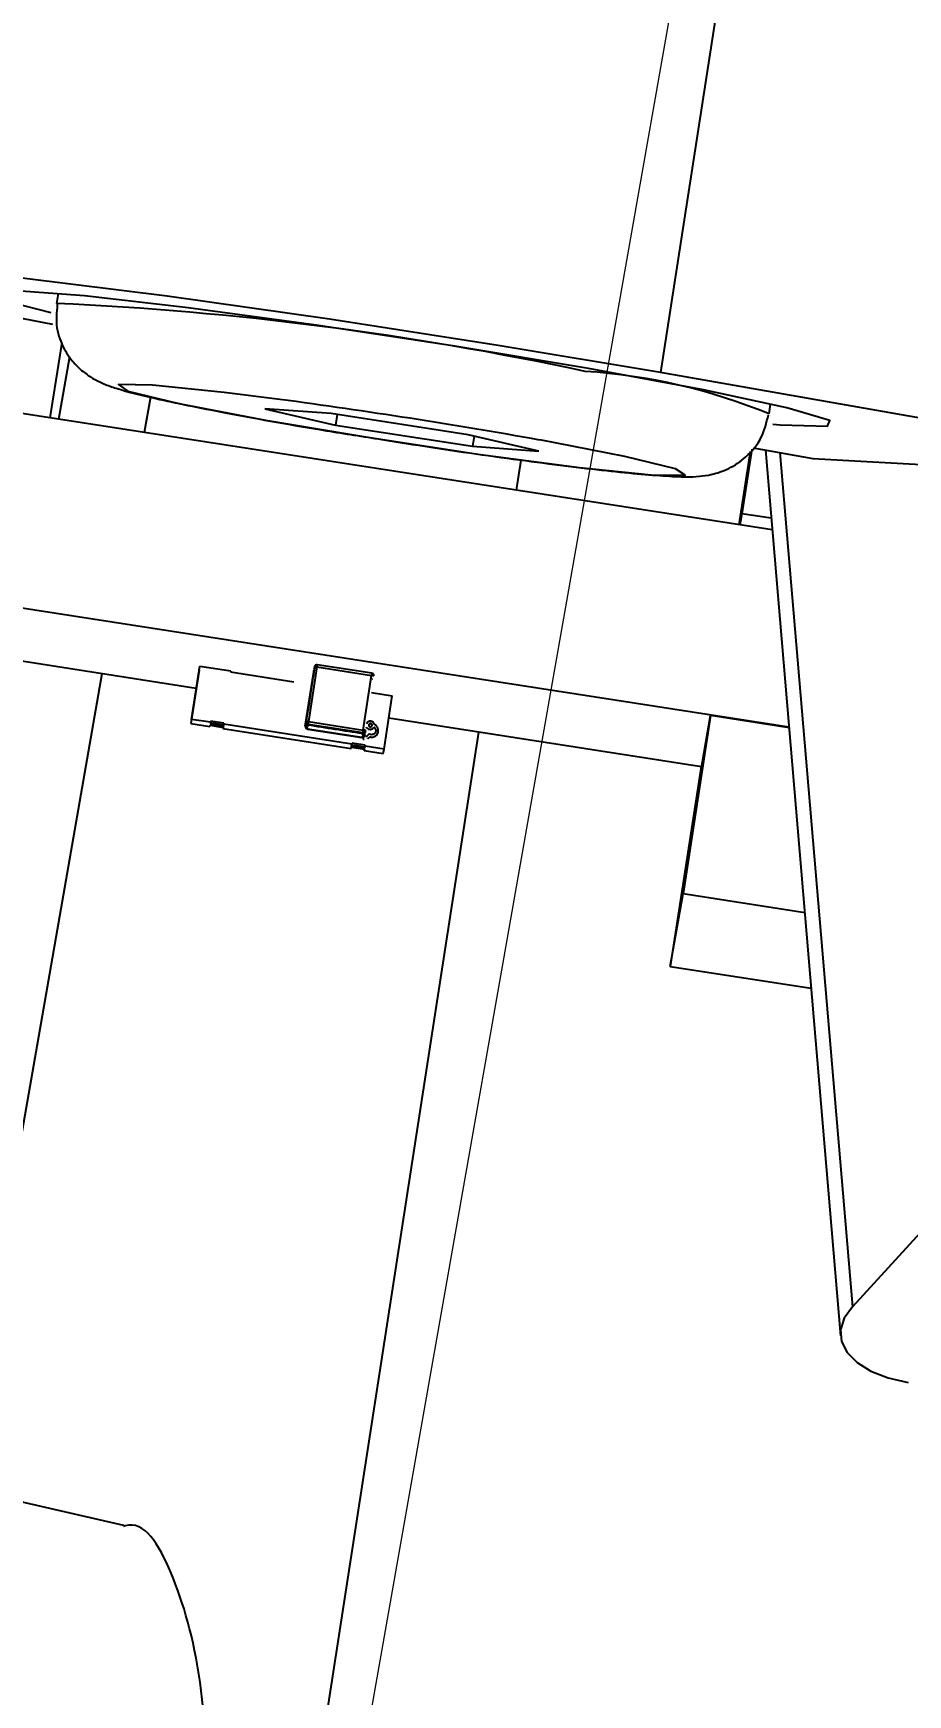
# Model space of a CAD drawing. Header units: millimetres. Extents: x -294 to 2792, y 5 to 1659.
# Drawn here: x 2325.3 to 2332.58, y 862.12 to 875.94 of the extents above; entities that cross this region are included whole.
import ezdxf

# ---------------------------------------------------------------- set-up
doc = ezdxf.new("R2010")
doc.units = ezdxf.units.MM
doc.layers.get('0').update_dxf_attribs({"lineweight": 18})
doc.styles.get("Standard").update_dxf_attribs({"font": 'txt.shx'})
doc.dimstyles.new('ISO-25', dxfattribs={"dimtxt": 2.5, "dimasz": 2.5, "dimexe": 1.25, "dimexo": 0.625, "dimtad": 1, "dimtxsty": 'Standard', "dimcen": 2.5, "dimdle": 5, "dimadec": 0, "dimazin": 0, "dimtfac": 1, "dimtmove": 0, "dimatfit": 3, "dimfxl": 1, "dimarcsym": 0})

# ---------------------------------------------------------------- blocks, each defined once
blk = doc.blocks.new('*X11')
for points in [[(2253.221, 1111.43), (2254.388, 1111.224), (2254.422, 1114.829)], [(2188.224, 742.813), (2189.391, 742.607), (2188.19, 739.208)]]:
    blk.add_hatch(color=0).paths.add_polyline_path(points, flags=0)
at = {"color": 0, "lineweight": -2}
for p, q in [((2368.147, 1094.776), (2253.437, 1115.003)), ((2253.804, 1111.327), (2221.935, 930.584)), ((2188.807, 742.71), (2220.677, 923.453)), ((2301.915, 719.156), (2187.205, 739.382))]:
    blk.add_line(p, q, dxfattribs=at)
at = {"color": 0, "insert": (2221.306, 927.019), "char_height": 3.5, "width": 23.5, "attachment_point": 5}
blk.add_mtext('381,42', dxfattribs=at)

msp = doc.modelspace()

# ---------------------------------------------------------------- linework, layer by layer
at = {"color": 1}
msp.add_line((2302.9, 718.98), (2362.099, 1054.718), dxfattribs=at)
at = {"color": 7, "linetype": 'Continuous', "lineweight": 25}
for p, q in [((2331.287, 878.056), (2330.522, 873.12)), ((2331.453, 871.812), (2317.375, 873.995)), ((2325.51, 873.778), (2325.497, 873.696)), ((2325.444, 872.744), (2325.543, 873.372)), ((2325.516, 872.732), (2325.607, 873.253)), ((2335.911, 872.175), (2330.522, 873.12)), ((2326.278, 872.917), (2326.226, 872.622)), ((2331.426, 872.777), (2331.439, 872.859)), ((2327.781, 872.779), (2327.229, 872.819)), ((2327.229, 872.819), (2327.818, 872.684)), ((2328.922, 872.603), (2327.781, 872.779)), ((2327.831, 872.771), (2327.818, 872.684)), ((2327.818, 872.684), (2328.959, 872.509)), ((2329.511, 872.468), (2328.922, 872.603)), ((2328.971, 872.592), (2328.959, 872.509)), ((2328.959, 872.509), (2329.511, 872.468)), ((2331.268, 872.463), (2331.174, 871.855)), ((2331.284, 872.484), (2331.201, 871.945)), ((2331.293, 872.495), (2331.791, 872.407)), ((2331.397, 872.477), (2332.022, 865.106)), ((2331.517, 872.455), (2332.12, 865.348)), ((2317.13, 872.415), (2331.592, 870.173)), ((2329.324, 872.142), (2329.363, 872.393)), ((2331.791, 872.407), (2335.911, 872.175)), ((2331.201, 871.945), (2331.184, 871.853)), ((2331.445, 871.908), (2331.201, 871.945)), ((2337.45, 871.171), (2332.12, 865.348)), ((2326.66, 870.493), (2324.445, 870.837)), ((2326.684, 870.645), (2326.615, 870.201)), ((2326.621, 870.235), (2326.69, 870.679)), ((2326.684, 870.645), (2326.69, 870.679)), ((2326.69, 870.679), (2326.947, 870.64)), ((2326.947, 870.64), (2326.945, 870.63)), ((2326.945, 870.63), (2327.472, 870.548)), ((2327.567, 870.178), (2327.637, 870.632)), ((2327.574, 870.219), (2327.645, 870.673)), ((2327.664, 870.671), (2327.594, 870.217)), ((2327.639, 870.641), (2327.637, 870.632)), ((2327.637, 870.632), (2327.639, 870.641)), ((2327.645, 870.674), (2327.643, 870.665)), ((2327.643, 870.664), (2327.645, 870.673)), ((2327.645, 870.673), (2327.645, 870.673)), ((2327.664, 870.671), (2328.119, 870.601)), ((2328.122, 870.62), (2327.667, 870.69)), ((2325.875, 870.615), (2324.69, 863.843)), ((2328.049, 870.146), (2328.119, 870.601)), ((2328.121, 870.573), (2328.125, 870.575)), ((2328.139, 870.597), (2328.139, 870.597)), ((2328.117, 870.458), (2328.291, 870.431)), ((2328.222, 869.987), (2328.291, 870.431)), ((2326.621, 870.235), (2326.615, 870.201)), ((2326.779, 870.211), (2326.621, 870.235)), ((2326.779, 870.211), (2326.777, 870.198)), ((2326.781, 870.221), (2326.779, 870.211)), ((2326.779, 870.208), (2326.877, 870.192)), ((2326.889, 870.204), (2326.781, 870.221)), ((2326.883, 870.169), (2326.889, 870.204)), ((2326.888, 870.194), (2326.889, 870.204)), ((2327.573, 870.21), (2327.574, 870.219)), ((2327.574, 870.218), (2327.574, 870.219)), ((2327.578, 870.185), (2327.583, 870.209)), ((2327.594, 870.217), (2328.049, 870.146)), ((2330.865, 869.841), (2328.262, 870.245)), ((2330.94, 870.267), (2330.711, 868.786)), ((2330.847, 869.738), (2330.94, 870.267)), ((2331.593, 870.166), (2330.94, 870.267)), ((2326.615, 870.201), (2326.773, 870.176)), ((2326.773, 870.176), (2326.775, 870.189)), ((2326.874, 870.174), (2326.775, 870.189)), ((2326.775, 870.186), (2326.883, 870.169)), ((2326.777, 870.198), (2326.876, 870.182)), ((2326.876, 870.182), (2326.874, 870.174)), ((2326.876, 870.182), (2326.877, 870.192)), ((2326.888, 870.194), (2326.882, 870.159)), ((2326.883, 870.169), (2326.882, 870.159)), ((2326.882, 870.159), (2327.949, 869.994)), ((2327.955, 870.028), (2326.888, 870.194)), ((2327.201, 858.445), (2329.012, 870.128)), ((2327.568, 870.186), (2327.567, 870.178)), ((2327.576, 870.168), (2327.585, 870.164)), ((2327.577, 870.175), (2327.58, 870.177)), ((2327.589, 870.188), (2327.58, 870.192)), ((2327.587, 870.173), (2327.58, 870.177)), ((2327.584, 870.155), (2327.585, 870.164)), ((2327.584, 870.155), (2328.038, 870.084)), ((2328.038, 870.084), (2327.584, 870.155)), ((2327.584, 870.155), (2327.584, 870.155)), ((2327.587, 870.173), (2327.591, 870.197)), ((2327.589, 870.188), (2327.591, 870.196)), ((2327.591, 870.196), (2328.045, 870.126)), ((2327.591, 870.196), (2327.591, 870.196)), ((2327.862, 870.111), (2327.865, 870.111)), ((2328.04, 870.093), (2328.038, 870.084)), ((2328.038, 870.084), (2328.038, 870.084)), ((2328.044, 870.117), (2328.041, 870.103)), ((2328.049, 870.105), (2328.041, 870.103)), ((2328.045, 870.126), (2328.044, 870.117)), ((2328.045, 870.126), (2328.045, 870.126)), ((2328.045, 870.071), (2328.057, 870.07)), ((2328.045, 870.07), (2328.045, 870.071)), ((2328.045, 870.07), (2328.057, 870.07)), ((2328.049, 870.105), (2328.051, 870.101)), ((2328.053, 870.111), (2328.054, 870.121)), ((2328.055, 870.127), (2328.055, 870.127)), ((2328.061, 870.101), (2328.062, 870.109)), ((2328.062, 870.11), (2328.066, 870.131)), ((2328.067, 870.133), (2328.068, 870.142)), ((2328.068, 870.143), (2328.068, 870.143)), ((2328.071, 870.165), (2328.08, 870.168)), ((2328.071, 870.165), (2328.08, 870.168)), ((2328.077, 870.199), (2328.077, 870.198)), ((2328.08, 870.168), (2328.08, 870.168)), ((2328.087, 870.077), (2328.087, 870.078)), ((2328.103, 870.153), (2328.103, 870.153)), ((2328.104, 870.09), (2328.104, 870.09)), ((2328.112, 870.088), (2328.112, 870.088)), ((2328.138, 870.17), (2328.138, 870.17)), ((2328.152, 870.098), (2328.153, 870.098)), ((2328.153, 870.136), (2328.153, 870.136)), ((2328.171, 870.122), (2328.171, 870.123)), ((2327.949, 869.994), (2327.955, 870.028)), ((2327.951, 870.003), (2328.059, 869.987)), ((2327.957, 870.038), (2327.955, 870.028)), ((2328.065, 870.021), (2327.957, 870.038)), ((2327.961, 870.005), (2327.963, 870.015)), ((2327.961, 870.005), (2327.963, 870.014)), ((2328.06, 869.99), (2327.961, 870.005)), ((2327.963, 870.015), (2327.964, 870.024)), ((2327.963, 870.014), (2327.964, 870.024)), ((2327.963, 870.014), (2328.062, 869.998)), ((2327.964, 870.024), (2328.063, 870.008)), ((2328.058, 869.977), (2328.06, 869.99)), ((2328.059, 869.987), (2328.058, 869.977)), ((2328.058, 869.977), (2328.216, 869.952)), ((2328.059, 869.987), (2328.06, 869.99)), ((2328.062, 869.998), (2328.064, 870.011)), ((2328.062, 869.998), (2328.063, 870.008)), ((2328.063, 870.008), (2328.065, 870.021)), ((2328.064, 870.011), (2328.065, 870.021)), ((2328.222, 869.987), (2328.064, 870.011)), ((2328.216, 869.952), (2328.222, 869.987)), ((2330.861, 869.842), (2330.604, 868.18)), ((2330.863, 869.841), (2330.847, 869.738)), ((2330.604, 868.18), (2330.711, 868.786)), ((2330.711, 868.786), (2331.723, 868.629)), ((2330.604, 868.18), (2331.776, 867.998)), ((2326.056, 863.528), (2323.04, 864.222))]:
    msp.add_line(p, q, dxfattribs=at)
for points in [[(2330.522, 873.12), (2329.173, 873.346), (2327.767, 873.564), (2326.417, 873.755), (2325.232, 873.904), (2324.31, 873.999), (2323.723, 874.032), (2323.521, 874.001), (2323.719, 873.908), (2324.301, 873.76), (2325.22, 873.57), (2325.464, 873.523)], [(2329.925, 873.154), (2328.81, 873.34), (2327.658, 873.514), (2326.592, 873.659), (2325.73, 873.758), (2325.163, 873.8), (2324.954, 873.782), (2325.125, 873.704), (2325.45, 873.621)], [(2331.459, 872.69), (2331.519, 872.686), (2331.912, 872.674), (2331.931, 872.723), (2331.575, 872.827), (2330.881, 872.976), (2329.925, 873.154)], [(2327.356, 872.897), (2326.892, 872.956), (2326.295, 873.017), (2326.013, 873.02), (2326.091, 872.967), (2326.515, 872.864), (2327.222, 872.728), (2328.103, 872.579), (2329.026, 872.44), (2329.848, 872.332), (2330.445, 872.271), (2330.727, 872.267), (2330.649, 872.321), (2330.225, 872.423), (2329.518, 872.56)], [(2327.639, 870.641), (2327.63, 870.585), (2327.621, 870.529), (2327.613, 870.472), (2327.604, 870.415), (2327.595, 870.357), (2327.586, 870.3), (2327.577, 870.243), (2327.568, 870.186)], [(2327.643, 870.664), (2327.634, 870.608), (2327.625, 870.551), (2327.617, 870.494), (2327.608, 870.436), (2327.599, 870.379), (2327.59, 870.322), (2327.581, 870.266), (2327.573, 870.21)], [(2327.591, 870.196), (2327.587, 870.197), (2327.585, 870.198)], [(2328.068, 870.143), (2328.067, 870.139), (2328.066, 870.137)], [(2332.12, 865.348), (2332.052, 865.252), (2332.022, 865.155), (2332.03, 865.058), (2332.076, 864.967), (2332.159, 864.884), (2332.274, 864.813), (2332.418, 864.757), (2332.585, 864.717)]]:
    msp.add_lwpolyline(points, dxfattribs=at)
for centre, radius, start, end in [((2324.318, 847.088), 26.633, 77.9089, 87.4626), ((2329.583, 868.298), 4.843, 67.6254, 86.2815), ((2320.577, 822.393), 50.957, 79.8949, 82.3553), ((2327.664, 870.67), 0.02, 81.1577, 171.1608), ((2327.641, 870.55), 0.123, 78.9353, 88.254), ((2322.72, 871.443), 5.004, 351.131, 351.3499), ((2323.174, 871.372), 5.004, 351.131, 351.3499), ((2328.119, 870.6), 0.02, 351.2163, 81.2132), ((2328.105, 870.479), 0.122, 74.0919, 83.4538), ((2327.594, 870.216), 0.02, 171.2155, 260.027), ((2327.572, 870.104), 0.115, 78.6958, 88.7098), ((2320.852, 871.257), 6.822, 351.0527, 351.2275), ((2327.587, 870.175), 0.02, 171.2163, 261.2132), ((2328.041, 870.104), 0.02, 261.1577, 351.1608), ((2321.307, 871.187), 6.822, 351.0527, 351.2275), ((2328.049, 870.146), 0.02, 261.1577, 351.1608), ((2328.049, 870.146), 0.02, 261.1808, 305.9543), ((2328.035, 870.025), 0.122, 74.0919, 83.4538)]:
    msp.add_arc(centre, radius, start, end, dxfattribs=at)
for points, knots in [([(2325.503, 873.687), (2325.497, 873.622), (2325.485, 873.493), (2325.551, 873.322), (2325.642, 873.193), (2325.739, 873.109), (2325.825, 873.056), (2325.909, 873.018), (2326.055, 872.968), (2326.332, 872.899), (2326.929, 872.778), (2327.597, 872.659), (2328.049, 872.588), (2328.204, 872.564)], [0, 0, 0, 0, 0.149795, 0.292984, 0.414222, 0.521278, 0.618391, 0.729052, 0.925788, 1.521494, 2.162758, 2.83669, 3.190397, 3.190397, 3.190397, 3.190397]), ([(2328.204, 872.564), (2328.34, 872.542), (2328.765, 872.474), (2329.473, 872.376), (2330.19, 872.288), (2330.609, 872.255), (2330.793, 872.251), (2330.942, 872.268), (2331.091, 872.315), (2331.245, 872.418), (2331.373, 872.572), (2331.405, 872.704), (2331.421, 872.769)], [0, 0, 0, 0, 0.319259, 0.998868, 1.680605, 2.372417, 2.74491, 2.891659, 3.033527, 3.176739, 3.339765, 3.493641, 3.493641, 3.493641, 3.493641]), ([(2327.576, 870.196), (2327.575, 870.198), (2327.573, 870.202), (2327.572, 870.207), (2327.573, 870.21), (2327.573, 870.21)], [0, 0, 0, 0, 0.0067467, 0.01350575, 0.01533953, 0.01533953, 0.01533953, 0.01533953]), ([(2328.113, 870.22), (2328.11, 870.22), (2328.102, 870.221), (2328.091, 870.216), (2328.082, 870.209), (2328.078, 870.203), (2328.077, 870.199), (2328.077, 870.199)], [0, 0, 0, 0, 0.01132695, 0.02261362, 0.03399458, 0.04549857, 0.04580737, 0.04580737, 0.04580737, 0.04580737]), ([(2328.142, 870.192), (2328.141, 870.196), (2328.139, 870.203), (2328.132, 870.212), (2328.123, 870.218), (2328.116, 870.219), (2328.113, 870.22)], [0, 0, 0, 0, 0.01096067, 0.02195306, 0.0331854, 0.04205023, 0.04205023, 0.04205023, 0.04205023]), ([(2327.568, 870.186), (2327.568, 870.184), (2327.568, 870.179), (2327.57, 870.174), (2327.572, 870.172), (2327.572, 870.172)], [0, 0, 0, 0, 0.00697228, 0.01394693, 0.01561006, 0.01561006, 0.01561006, 0.01561006]), ([(2327.58, 870.177), (2327.579, 870.178), (2327.578, 870.18), (2327.578, 870.183), (2327.578, 870.185), (2327.578, 870.185)], [0, 0, 0, 0, 0.003433825, 0.006865387, 0.007902461, 0.007902461, 0.007902461, 0.007902461]), ([(2327.855, 870.113), (2327.855, 870.112), (2327.858, 870.112), (2327.86, 870.111), (2327.862, 870.111)], [0, 0, 0, 0, 0.001204392, 0.006673749, 0.006673749, 0.006673749, 0.006673749]), ([(2328.053, 870.111), (2328.052, 870.11), (2328.052, 870.108), (2328.05, 870.106), (2328.049, 870.105), (2328.049, 870.105)], [0, 0, 0, 0, 0.003483682, 0.006968721, 0.007902317, 0.007902317, 0.007902317, 0.007902317]), ([(2328.055, 870.097), (2328.056, 870.098), (2328.06, 870.101), (2328.062, 870.106), (2328.062, 870.109), (2328.062, 870.11)], [0, 0, 0, 0, 0.00686679, 0.01374615, 0.01561257, 0.01561257, 0.01561257, 0.01561257]), ([(2328.067, 870.134), (2328.066, 870.132), (2328.065, 870.127), (2328.062, 870.123), (2328.059, 870.121), (2328.059, 870.121)], [0, 0, 0, 0, 0.00684978, 0.01370189, 0.0153358, 0.0153358, 0.0153358, 0.0153358]), ([(2328.098, 870.116), (2328.095, 870.111), (2328.089, 870.102), (2328.077, 870.094), (2328.069, 870.093), (2328.067, 870.092)], [0, 0, 0, 0, 0.01624697, 0.03246819, 0.04045212, 0.04045212, 0.04045212, 0.04045212]), ([(2328.08, 870.168), (2328.082, 870.165), (2328.086, 870.159), (2328.095, 870.154), (2328.101, 870.153), (2328.103, 870.153)], [0, 0, 0, 0, 0.01089297, 0.02183636, 0.0286151, 0.0286151, 0.0286151, 0.0286151]), ([(2328.08, 870.168), (2328.082, 870.165), (2328.086, 870.16), (2328.095, 870.155), (2328.101, 870.154), (2328.103, 870.153)], [0, 0, 0, 0, 0.01089297, 0.02183636, 0.0286151, 0.0286151, 0.0286151, 0.0286151]), ([(2328.087, 870.077), (2328.089, 870.078), (2328.092, 870.08), (2328.098, 870.084), (2328.102, 870.088), (2328.104, 870.09)], [0, 0, 0, 0, 0.00600752, 0.01201266, 0.02106209, 0.02106209, 0.02106209, 0.02106209]), ([(2328.087, 870.078), (2328.089, 870.079), (2328.093, 870.081), (2328.098, 870.085), (2328.102, 870.088), (2328.104, 870.09)], [0, 0, 0, 0, 0.00600752, 0.01201266, 0.02106209, 0.02106209, 0.02106209, 0.02106209]), ([(2328.111, 870.2), (2328.109, 870.2), (2328.106, 870.2), (2328.103, 870.199), (2328.101, 870.198), (2328.099, 870.196), (2328.097, 870.193), (2328.095, 870.189), (2328.095, 870.184), (2328.096, 870.181), (2328.097, 870.179), (2328.099, 870.177), (2328.102, 870.175), (2328.105, 870.174), (2328.107, 870.174)], [0, 0, 0, 0, 0.00566299, 0.00812814, 0.01047362, 0.01281879, 0.01528308, 0.02094303, 0.02653186, 0.02895164, 0.03127571, 0.0336476, 0.0362028, 0.04225463, 0.04225463, 0.04225463, 0.04225463]), ([(2328.096, 870.189), (2328.096, 870.19), (2328.097, 870.194), (2328.101, 870.197), (2328.105, 870.2), (2328.109, 870.2), (2328.111, 870.2)], [0, 0, 0, 0, 0.0048788, 0.00992599, 0.0150044, 0.02031578, 0.02031578, 0.02031578, 0.02031578]), ([(2328.115, 870.108), (2328.113, 870.109), (2328.109, 870.109), (2328.103, 870.112), (2328.1, 870.114), (2328.098, 870.116)], [0, 0, 0, 0, 0.00543315, 0.01086242, 0.01878742, 0.01878742, 0.01878742, 0.01878742]), ([(2328.103, 870.153), (2328.107, 870.152), (2328.114, 870.152), (2328.125, 870.156), (2328.133, 870.162), (2328.136, 870.168), (2328.138, 870.17)], [0, 0, 0, 0, 0.01115835, 0.02231653, 0.03375005, 0.04114939, 0.04114939, 0.04114939, 0.04114939]), ([(2328.103, 870.153), (2328.107, 870.153), (2328.114, 870.152), (2328.125, 870.157), (2328.133, 870.163), (2328.136, 870.168), (2328.138, 870.17)], [0, 0, 0, 0, 0.01115835, 0.02231653, 0.03375005, 0.04114939, 0.04114939, 0.04114939, 0.04114939]), ([(2328.104, 870.09), (2328.105, 870.089), (2328.106, 870.089), (2328.109, 870.088), (2328.11, 870.088), (2328.112, 870.088)], [0, 0, 0, 0, 0.002040239, 0.004080594, 0.007794121, 0.007794121, 0.007794121, 0.007794121]), ([(2328.104, 870.09), (2328.105, 870.09), (2328.105, 870.09), (2328.106, 870.09), (2328.107, 870.089), (2328.108, 870.089), (2328.109, 870.089), (2328.11, 870.088), (2328.111, 870.088), (2328.112, 870.088)], [0, 0, 0, 0, 0.001020076, 0.002040152, 0.003060237, 0.00408034, 0.005100469, 0.006120626, 0.007795091, 0.007795091, 0.007795091, 0.007795091]), ([(2328.107, 870.174), (2328.109, 870.174), (2328.111, 870.174), (2328.115, 870.175), (2328.117, 870.176), (2328.118, 870.178), (2328.12, 870.18), (2328.122, 870.185), (2328.122, 870.189), (2328.121, 870.193), (2328.12, 870.195), (2328.118, 870.197), (2328.115, 870.199), (2328.113, 870.199), (2328.111, 870.2)], [0, 0, 0, 0, 0.00565995, 0.00812423, 0.01046941, 0.01281489, 0.01528004, 0.02094304, 0.02653149, 0.028951, 0.03127494, 0.033647, 0.03620277, 0.04225707, 0.04225707, 0.04225707, 0.04225707]), ([(2328.111, 870.2), (2328.112, 870.199), (2328.116, 870.198), (2328.119, 870.195), (2328.122, 870.19), (2328.122, 870.184), (2328.12, 870.179), (2328.117, 870.176), (2328.114, 870.175), (2328.113, 870.174)], [0, 0, 0, 0, 0.00516508, 0.01021529, 0.01529674, 0.02061131, 0.02592587, 0.03100732, 0.03474743, 0.03474743, 0.03474743, 0.03474743]), ([(2328.112, 870.088), (2328.118, 870.087), (2328.13, 870.087), (2328.144, 870.092), (2328.151, 870.097), (2328.152, 870.098)], [0, 0, 0, 0, 0.01834399, 0.03668691, 0.04307703, 0.04307703, 0.04307703, 0.04307703]), ([(2328.112, 870.088), (2328.118, 870.088), (2328.13, 870.087), (2328.144, 870.092), (2328.151, 870.097), (2328.153, 870.098)], [0, 0, 0, 0, 0.01834399, 0.03668691, 0.04307703, 0.04307703, 0.04307703, 0.04307703]), ([(2328.153, 870.136), (2328.152, 870.133), (2328.15, 870.125), (2328.143, 870.116), (2328.133, 870.11), (2328.123, 870.107), (2328.117, 870.108), (2328.115, 870.108)], [0, 0, 0, 0, 0.01131546, 0.02259069, 0.0339601, 0.04545242, 0.05286713, 0.05286713, 0.05286713, 0.05286713]), ([(2328.138, 870.17), (2328.141, 870.167), (2328.147, 870.162), (2328.152, 870.151), (2328.154, 870.142), (2328.153, 870.137), (2328.153, 870.136)], [0, 0, 0, 0, 0.01182052, 0.02365861, 0.03528844, 0.03906729, 0.03906729, 0.03906729, 0.03906729]), ([(2328.138, 870.17), (2328.141, 870.168), (2328.147, 870.163), (2328.152, 870.152), (2328.154, 870.143), (2328.153, 870.138), (2328.153, 870.136)], [0, 0, 0, 0, 0.01182052, 0.02365861, 0.03528844, 0.03906729, 0.03906729, 0.03906729, 0.03906729]), ([(2328.166, 870.172), (2328.164, 870.175), (2328.16, 870.18), (2328.152, 870.187), (2328.146, 870.19), (2328.142, 870.192)], [0, 0, 0, 0, 0.00928348, 0.01822515, 0.0318909, 0.0318909, 0.0318909, 0.0318909]), ([(2328.152, 870.098), (2328.157, 870.102), (2328.165, 870.109), (2328.169, 870.119), (2328.171, 870.123)], [0, 0, 0, 0, 0.01810193, 0.03128198, 0.03128198, 0.03128198, 0.03128198]), ([(2328.153, 870.098), (2328.157, 870.102), (2328.166, 870.11), (2328.172, 870.124), (2328.174, 870.132), (2328.174, 870.134)], [0, 0, 0, 0, 0.01810899, 0.03625118, 0.04258964, 0.04258964, 0.04258964, 0.04258964]), ([(2328.174, 870.134), (2328.174, 870.14), (2328.175, 870.152), (2328.17, 870.165), (2328.166, 870.171), (2328.166, 870.172)], [0, 0, 0, 0, 0.01830642, 0.03660411, 0.04020346, 0.04020346, 0.04020346, 0.04020346]), ([(2326.539, 858.561), (2326.583, 858.817), (2326.724, 859.629), (2326.789, 860.946), (2326.723, 862.304), (2326.468, 863.176), (2326.224, 863.58), (2326.059, 863.522), (2326.054, 863.52)], [0, 0, 0, 0, 0.534772, 1.697633, 2.860354, 4.02169, 5.181086, 5.215345, 5.215345, 5.215345, 5.215345])]:
    msp.add_open_spline(points, degree=3, knots=knots, dxfattribs=at)
for points in [[(2328.044, 870.117), (2327.968, 870.128), (2327.816, 870.151), (2327.665, 870.175), (2327.589, 870.188)], [(2328.05, 870.094), (2328.048, 870.094), (2328.045, 870.093), (2328.041, 870.093), (2328.04, 870.093)], [(2328.044, 870.117), (2328.046, 870.117), (2328.049, 870.117), (2328.053, 870.118), (2328.054, 870.118)]]:
    msp.add_open_spline(points, degree=3, dxfattribs=at)

# ---------------------------------------------------------------- dimensions: what is measured, and where the dimension line sits
at = {"color": 1}
dim = msp.add_linear_dim(base=(2254.422, 1114.829), p1=(2302.899, 718.982), p2=(2369.131, 1094.603), angle=80, dimstyle='ISO-25', override={"dimtxt": 3.5, "dimasz": 3.556, "dimexe": 1, "dimexo": 1, "dimgap": 1.524, "dimtih": 1, "dimtoh": 1, "dimzin": 0, "dimsah": 1, "dimdle": 7.112, "dimadec": 2, "dimtolj": 1, "dimtzin": 0}, dxfattribs=at)
dim.commit()
dim.dimension.update_dxf_attribs({"geometry": '*X11', "text_midpoint": (2221.306, 927.019)})

doc.saveas('drawing.dxf')
